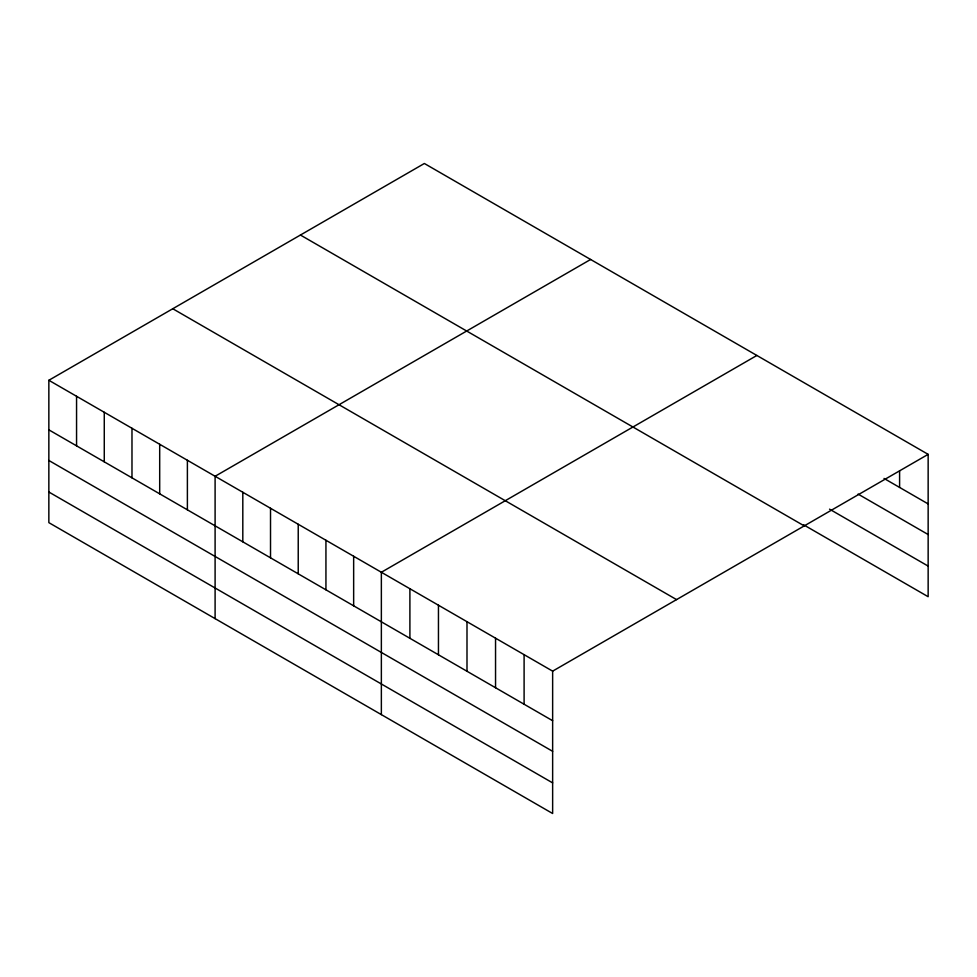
<?xml version="1.0" encoding="UTF-8"?>
<svg xmlns="http://www.w3.org/2000/svg" width="977" height="977" viewBox="0 0 977 977"><rect width="100%" height="100%" fill="white"/><g stroke="black" fill="none" stroke-linecap="round" stroke-linejoin="round"><path stroke-width="1.47" d="M552.64 751.325L552.64 671.15L48.85 380.285L48.85 522.646L552.64 813.511L552.64 751.325L48.85 460.472M803.57 524.783L928.15 596.715L928.15 454.354L424.36 163.489L48.85 380.285M590.609 259.479L215.099 476.275L215.099 618.624M756.857 355.469L381.36 572.266L381.36 714.614M552.64 671.15L928.15 454.354M884.026 478.437L928.15 503.912M858.075 494.081L928.15 534.529M829.534 509.151L928.15 566.086M300.44 235.042L804.23 525.895M172.77 308.744L676.56 599.609M48.85 429.843L552.64 720.708M48.85 492.017L552.64 782.882M899.597 470.914L899.597 487.425M524.099 654.675L524.099 704.222M495.547 638.189L495.547 687.747M466.994 621.702L466.994 671.26M438.453 605.227L438.453 654.773M409.9 588.74L409.9 638.299M353.65 556.267L353.65 605.813M325.939 540.269L325.939 589.815M298.229 524.27L298.229 573.817M270.519 508.272L270.519 557.818M242.809 492.274L242.809 541.82M187.389 460.277L187.389 509.835M159.691 444.279L159.691 493.837M131.98 428.28L131.98 477.838M104.27 412.282L104.27 461.84M76.56 396.283L76.56 445.842"/></g></svg>
